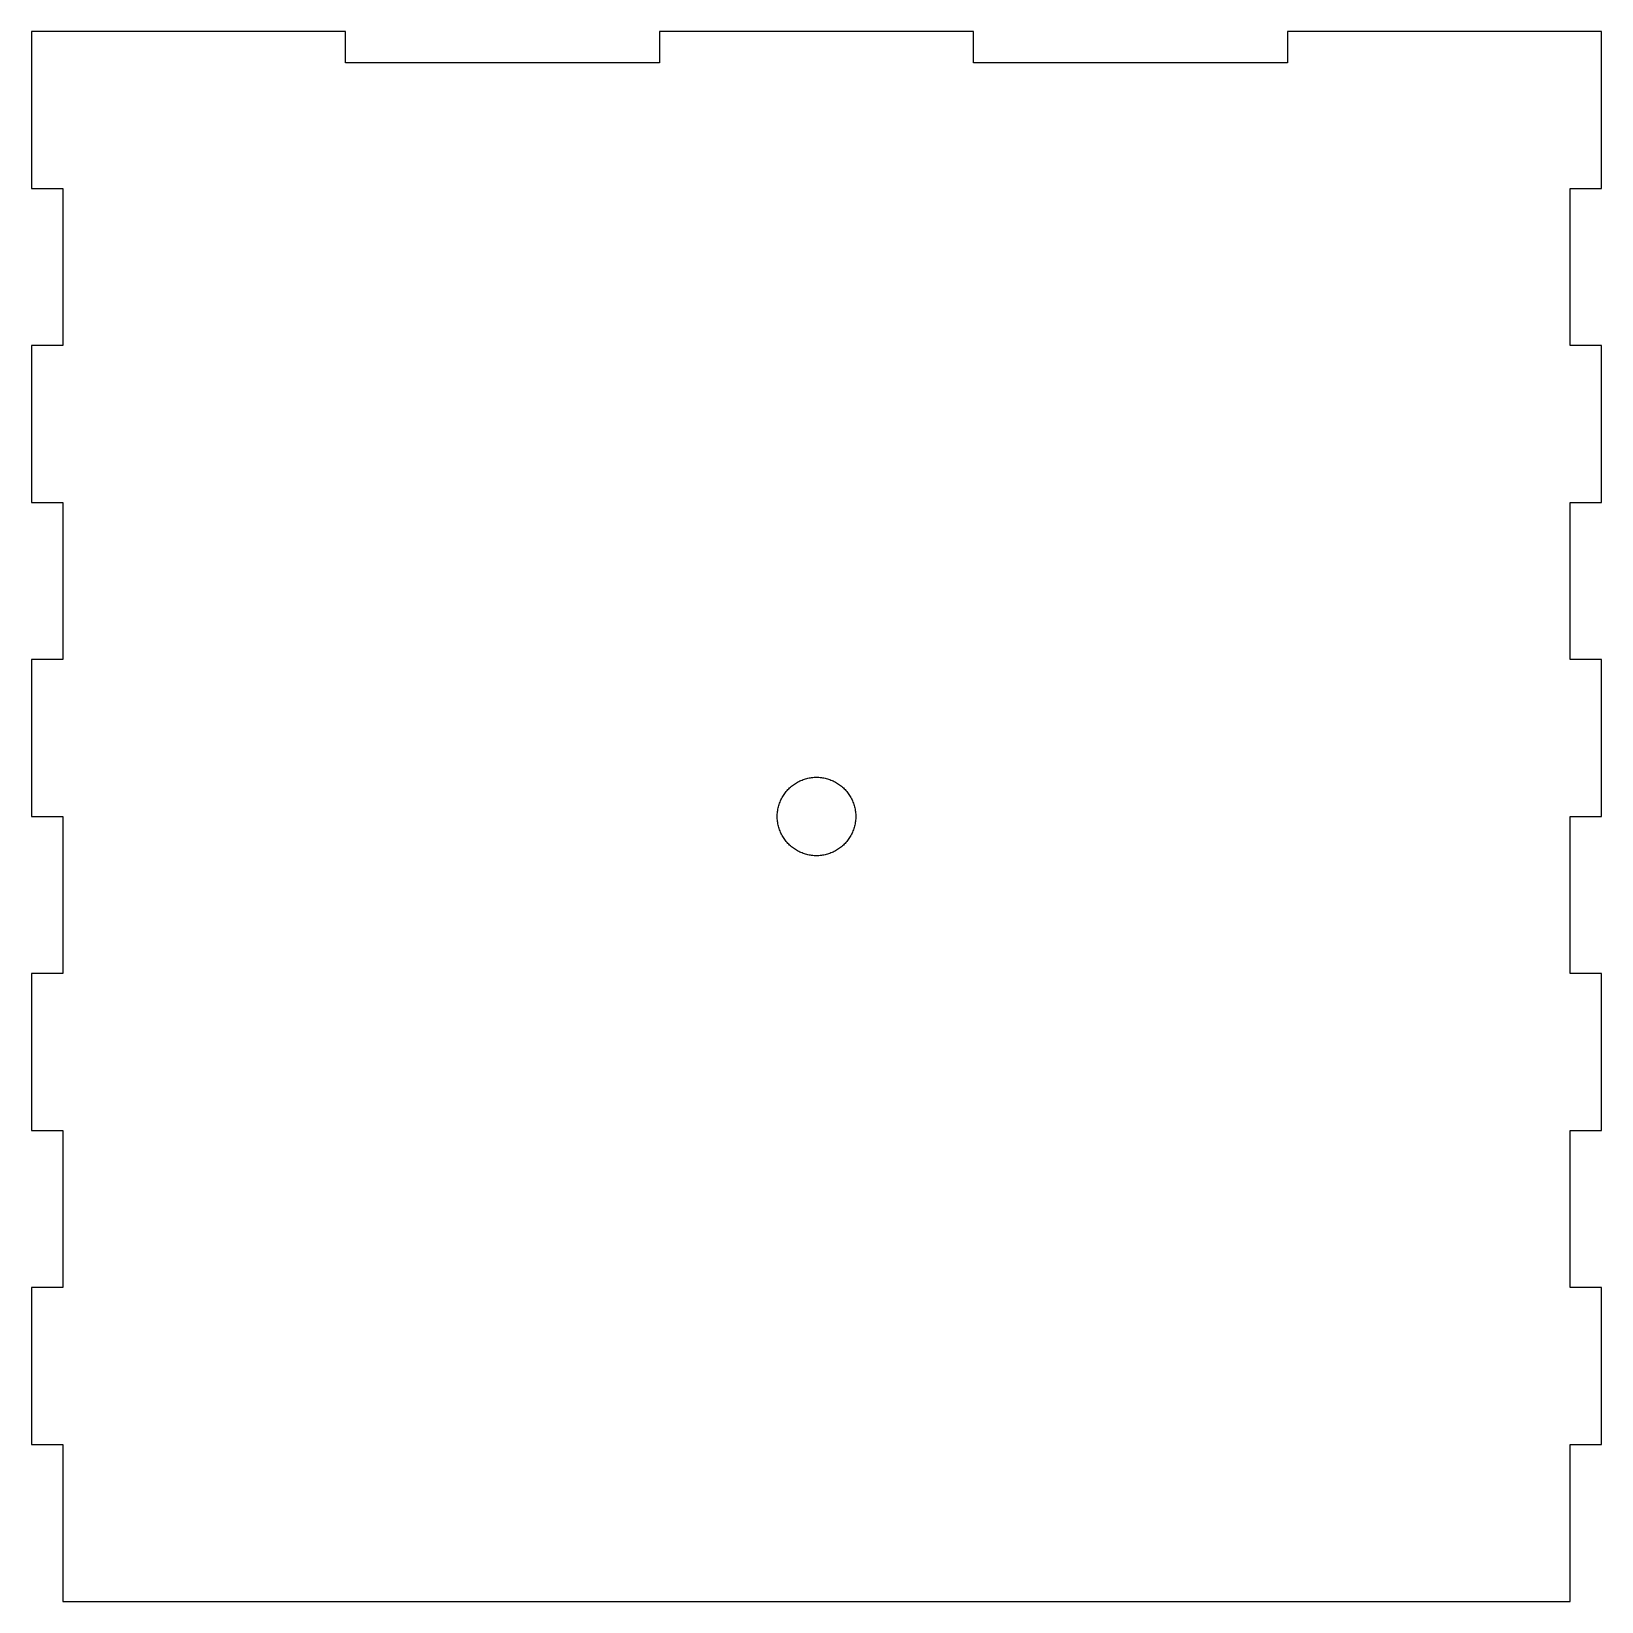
# Model space of a CAD drawing. Header units: metres. Extents: x 0 to 304, y 0 to 306.
# Drawn here: x 0 to 200, y 0 to 200 of the extents above; entities that cross this region are included whole.
import ezdxf

# ---------------------------------------------------------------- set-up
doc = ezdxf.new("R2010")
doc.units = ezdxf.units.M

msp = doc.modelspace()

# ---------------------------------------------------------------- linework, layer by layer
for p, q in [((40, 200), (0, 200)), ((0, 200), (0, 180)), ((40, 196), (40, 200)), ((120, 200), (80, 200)), ((80, 200), (80, 196)), ((120, 196), (120, 200)), ((200, 200), (160, 200)), ((160, 200), (160, 196)), ((200, 180), (200, 200)), ((80, 196), (40, 196)), ((160, 196), (120, 196)), ((0, 180), (4, 180)), ((4, 180), (4, 160)), ((196, 160), (196, 180)), ((196, 180), (200, 180)), ((4, 160), (0, 160)), ((0, 160), (0, 140)), ((200, 160), (196, 160)), ((200, 140), (200, 160)), ((0, 140), (4, 140)), ((4, 140), (4, 120)), ((196, 120), (196, 140)), ((196, 140), (200, 140)), ((4, 120), (0, 120)), ((0, 120), (0, 100)), ((200, 120), (196, 120)), ((200, 100), (200, 120)), ((96.9355, 103.951), (97.0611, 104.045)), ((97.0611, 104.045), (97.1896, 104.135)), ((97.1896, 104.135), (97.3209, 104.222)), ((97.3209, 104.222), (97.4548, 104.304)), ((97.4548, 104.304), (97.5912, 104.382)), ((97.5912, 104.382), (97.73, 104.455)), ((97.73, 104.455), (97.8711, 104.524)), ((97.8711, 104.524), (98.0143, 104.589)), ((98.0143, 104.589), (98.1594, 104.649)), ((98.1594, 104.649), (98.3063, 104.704)), ((98.3063, 104.704), (98.4549, 104.755)), ((98.4549, 104.755), (98.605, 104.801)), ((98.605, 104.801), (98.7565, 104.843)), ((98.7565, 104.843), (98.9093, 104.88)), ((98.9093, 104.88), (99.0631, 104.911)), ((99.0631, 104.911), (99.2178, 104.938)), ((99.2178, 104.938), (99.3733, 104.961)), ((99.3733, 104.961), (99.5294, 104.978)), ((99.5294, 104.978), (99.6861, 104.99)), ((99.6861, 104.99), (99.8429, 104.998)), ((99.8429, 104.998), (100, 105)), ((100, 105), (100.157, 104.998)), ((100.157, 104.998), (100.314, 104.99)), ((100.314, 104.99), (100.471, 104.978)), ((100.471, 104.978), (100.627, 104.961)), ((100.627, 104.961), (100.782, 104.938)), ((100.782, 104.938), (100.937, 104.911)), ((100.937, 104.911), (101.091, 104.88)), ((101.091, 104.88), (101.243, 104.843)), ((101.243, 104.843), (101.395, 104.801)), ((101.395, 104.801), (101.545, 104.755)), ((101.545, 104.755), (101.694, 104.704)), ((101.694, 104.704), (101.841, 104.649)), ((101.841, 104.649), (101.986, 104.589)), ((101.986, 104.589), (102.129, 104.524)), ((102.129, 104.524), (102.27, 104.455)), ((102.27, 104.455), (102.409, 104.382)), ((102.409, 104.382), (102.545, 104.304)), ((102.545, 104.304), (102.679, 104.222)), ((102.679, 104.222), (102.81, 104.135)), ((102.81, 104.135), (102.939, 104.045)), ((102.939, 104.045), (103.065, 103.951)), ((95.4112, 101.986), (95.4759, 102.129)), ((95.4759, 102.129), (95.545, 102.27)), ((95.545, 102.27), (95.6185, 102.409)), ((95.6185, 102.409), (95.6963, 102.545)), ((95.6963, 102.545), (95.7784, 102.679)), ((95.7784, 102.679), (95.8646, 102.81)), ((95.8646, 102.81), (95.9549, 102.939)), ((95.9549, 102.939), (96.0492, 103.065)), ((96.0492, 103.065), (96.1474, 103.187)), ((96.1474, 103.187), (96.2494, 103.307)), ((96.2494, 103.307), (96.3551, 103.423)), ((96.3551, 103.423), (96.4645, 103.536)), ((96.4645, 103.536), (96.5773, 103.645)), ((96.5773, 103.645), (96.6934, 103.751)), ((96.6934, 103.751), (96.8129, 103.853)), ((96.8129, 103.853), (96.9355, 103.951)), ((103.065, 103.951), (103.187, 103.853)), ((103.187, 103.853), (103.307, 103.751)), ((103.307, 103.751), (103.423, 103.645)), ((103.423, 103.645), (103.536, 103.536)), ((103.536, 103.536), (103.645, 103.423)), ((103.645, 103.423), (103.751, 103.307)), ((103.751, 103.307), (103.853, 103.187)), ((103.853, 103.187), (103.951, 103.065)), ((103.951, 103.065), (104.045, 102.939)), ((104.045, 102.939), (104.135, 102.81)), ((104.135, 102.81), (104.222, 102.679)), ((104.222, 102.679), (104.304, 102.545)), ((104.304, 102.545), (104.382, 102.409)), ((104.382, 102.409), (104.455, 102.27)), ((104.455, 102.27), (104.524, 102.129)), ((104.524, 102.129), (104.589, 101.986)), ((0, 100), (4, 100)), ((4, 100), (4, 80)), ((95, 100), (95.0025, 100.157)), ((95.0025, 99.8429), (95, 100)), ((95.0025, 100.157), (95.0099, 100.314)), ((95.0099, 100.314), (95.0222, 100.471)), ((95.0222, 100.471), (95.0394, 100.627)), ((95.0394, 100.627), (95.0616, 100.782)), ((95.0616, 100.782), (95.0886, 100.937)), ((95.0886, 100.937), (95.1204, 101.091)), ((95.1204, 101.091), (95.1571, 101.243)), ((95.1571, 101.243), (95.1985, 101.395)), ((95.1985, 101.395), (95.2447, 101.545)), ((95.2447, 101.545), (95.2956, 101.694)), ((95.2956, 101.694), (95.3511, 101.841)), ((95.3511, 101.841), (95.4112, 101.986)), ((104.589, 101.986), (104.649, 101.841)), ((104.649, 101.841), (104.704, 101.694)), ((104.704, 101.694), (104.755, 101.545)), ((104.755, 101.545), (104.801, 101.395)), ((104.801, 101.395), (104.843, 101.243)), ((104.843, 101.243), (104.88, 101.091)), ((104.88, 101.091), (104.911, 100.937)), ((104.911, 100.937), (104.938, 100.782)), ((104.938, 100.782), (104.961, 100.627)), ((104.961, 100.627), (104.978, 100.471)), ((104.978, 100.471), (104.99, 100.314)), ((104.99, 100.314), (104.998, 100.157)), ((104.998, 100.157), (105, 100)), ((105, 100), (104.998, 99.8429)), ((196, 80), (196, 100)), ((196, 100), (200, 100)), ((95.0099, 99.6861), (95.0025, 99.8429)), ((95.0222, 99.5294), (95.0099, 99.6861)), ((95.0394, 99.3733), (95.0222, 99.5294)), ((95.0616, 99.2178), (95.0394, 99.3733)), ((95.0886, 99.0631), (95.0616, 99.2178)), ((95.1204, 98.9093), (95.0886, 99.0631)), ((95.1571, 98.7565), (95.1204, 98.9093)), ((95.1985, 98.605), (95.1571, 98.7565)), ((95.2447, 98.4549), (95.1985, 98.605)), ((95.2956, 98.3063), (95.2447, 98.4549)), ((95.3511, 98.1594), (95.2956, 98.3063)), ((95.4112, 98.0143), (95.3511, 98.1594)), ((95.4759, 97.8711), (95.4112, 98.0143)), ((104.589, 98.0143), (104.524, 97.8711)), ((104.649, 98.1594), (104.589, 98.0143)), ((104.704, 98.3063), (104.649, 98.1594)), ((104.755, 98.4549), (104.704, 98.3063)), ((104.801, 98.605), (104.755, 98.4549)), ((104.843, 98.7565), (104.801, 98.605)), ((104.88, 98.9093), (104.843, 98.7565)), ((104.911, 99.0631), (104.88, 98.9093)), ((104.938, 99.2178), (104.911, 99.0631)), ((104.961, 99.3733), (104.938, 99.2178)), ((104.978, 99.5294), (104.961, 99.3733)), ((104.99, 99.6861), (104.978, 99.5294)), ((104.998, 99.8429), (104.99, 99.6861)), ((95.545, 97.73), (95.4759, 97.8711)), ((95.6185, 97.5912), (95.545, 97.73)), ((95.6963, 97.4548), (95.6185, 97.5912)), ((95.7784, 97.3209), (95.6963, 97.4548)), ((95.8646, 97.1896), (95.7784, 97.3209)), ((95.9549, 97.0611), (95.8646, 97.1896)), ((96.0492, 96.9355), (95.9549, 97.0611)), ((96.1474, 96.8129), (96.0492, 96.9355)), ((96.2494, 96.6934), (96.1474, 96.8129)), ((96.3551, 96.5773), (96.2494, 96.6934)), ((96.4645, 96.4645), (96.3551, 96.5773)), ((96.5773, 96.3551), (96.4645, 96.4645)), ((96.6934, 96.2494), (96.5773, 96.3551)), ((96.8129, 96.1474), (96.6934, 96.2494)), ((96.9355, 96.0492), (96.8129, 96.1474)), ((97.0611, 95.9549), (96.9355, 96.0492)), ((103.065, 96.0492), (102.939, 95.9549)), ((103.187, 96.1474), (103.065, 96.0492)), ((103.307, 96.2494), (103.187, 96.1474)), ((103.423, 96.3551), (103.307, 96.2494)), ((103.536, 96.4645), (103.423, 96.3551)), ((103.645, 96.5773), (103.536, 96.4645)), ((103.751, 96.6934), (103.645, 96.5773)), ((103.853, 96.8129), (103.751, 96.6934)), ((103.951, 96.9355), (103.853, 96.8129)), ((104.045, 97.0611), (103.951, 96.9355)), ((104.135, 97.1896), (104.045, 97.0611)), ((104.222, 97.3209), (104.135, 97.1896)), ((104.304, 97.4548), (104.222, 97.3209)), ((104.382, 97.5912), (104.304, 97.4548)), ((104.455, 97.73), (104.382, 97.5912)), ((104.524, 97.8711), (104.455, 97.73)), ((97.1896, 95.8646), (97.0611, 95.9549)), ((97.3209, 95.7784), (97.1896, 95.8646)), ((97.4548, 95.6963), (97.3209, 95.7784)), ((97.5912, 95.6185), (97.4548, 95.6963)), ((97.73, 95.545), (97.5912, 95.6185)), ((97.8711, 95.4759), (97.73, 95.545)), ((98.0143, 95.4112), (97.8711, 95.4759)), ((98.1594, 95.3511), (98.0143, 95.4112)), ((98.3063, 95.2956), (98.1594, 95.3511)), ((98.4549, 95.2447), (98.3063, 95.2956)), ((98.605, 95.1985), (98.4549, 95.2447)), ((98.7565, 95.1571), (98.605, 95.1985)), ((98.9093, 95.1204), (98.7565, 95.1571)), ((99.0631, 95.0886), (98.9093, 95.1204)), ((99.2178, 95.0616), (99.0631, 95.0886)), ((99.3733, 95.0394), (99.2178, 95.0616)), ((99.5294, 95.0222), (99.3733, 95.0394)), ((99.6861, 95.0099), (99.5294, 95.0222)), ((99.8429, 95.0025), (99.6861, 95.0099)), ((100, 95), (99.8429, 95.0025)), ((100.157, 95.0025), (100, 95)), ((100.314, 95.0099), (100.157, 95.0025)), ((100.471, 95.0222), (100.314, 95.0099)), ((100.627, 95.0394), (100.471, 95.0222)), ((100.782, 95.0616), (100.627, 95.0394)), ((100.937, 95.0886), (100.782, 95.0616)), ((101.091, 95.1204), (100.937, 95.0886)), ((101.243, 95.1571), (101.091, 95.1204)), ((101.395, 95.1985), (101.243, 95.1571)), ((101.545, 95.2447), (101.395, 95.1985)), ((101.694, 95.2956), (101.545, 95.2447)), ((101.841, 95.3511), (101.694, 95.2956)), ((101.986, 95.4112), (101.841, 95.3511)), ((102.129, 95.4759), (101.986, 95.4112)), ((102.27, 95.545), (102.129, 95.4759)), ((102.409, 95.6185), (102.27, 95.545)), ((102.545, 95.6963), (102.409, 95.6185)), ((102.679, 95.7784), (102.545, 95.6963)), ((102.81, 95.8646), (102.679, 95.7784)), ((102.939, 95.9549), (102.81, 95.8646)), ((4, 80), (0, 80)), ((0, 80), (0, 60)), ((200, 80), (196, 80)), ((200, 60), (200, 80)), ((0, 60), (4, 60)), ((4, 60), (4, 40)), ((196, 40), (196, 60)), ((196, 60), (200, 60)), ((4, 40), (0, 40)), ((0, 40), (0, 20)), ((200, 40), (196, 40)), ((200, 20), (200, 40)), ((0, 20), (4, 20)), ((4, 20), (4, 0)), ((196, 20), (200, 20)), ((196, 0), (196, 20)), ((4, 0), (196, 0))]:
    msp.add_line(p, q)

doc.saveas('drawing.dxf')
